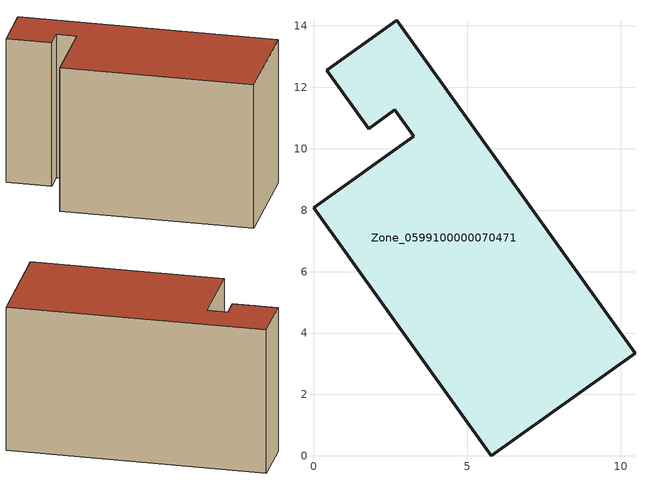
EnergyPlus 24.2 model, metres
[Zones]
Zone_0599100000070471
 floor ground (C_G): 10.47,3.34 5.79,0 0,8.08 3.26,10.41 2.65,11.27 1.8,10.66 0.43,12.56 2.71,14.19 z0
 wall outside (C_F): 2.71,14.19 0.43,12.56 1.8,10.66 2.65,11.27 3.26,10.41 0,8.08 5.79,0 10.47,3.34 2.71,14.19 z0:7.86
 roof outside (C_R): 10.47,3.34 2.71,14.19 0.43,12.56 1.8,10.66 2.65,11.27 3.26,10.41 0,8.08 5.79,0 z7.86
[BUILDING]
Pand.0599100000070471: North Axis=0; Terrain=City; Loads Convergence Tolerance Value=0.04; Temperature Convergence Tolerance Value=0.4; Solar Distribution=FullExterior; Maximum Number of Warmup Days=25; Minimum Number of Warmup Days=1
[Site:Location]
Rotterdam.The.Hague.AP_ZH_NLD Design_Conditions: Latitude=51.96; Longitude=4.45; Time Zone=1; Elevation=-4.5
[SITE:GROUNDTEMPERATURE:BUILDINGSURFACE]
18, 18, 18, 18, 18, 18, 18, 18, 18, 18, 18, 18
[MATERIAL] Thermal Absorptance=0.9; Solar Absorptance=0.7; Visible Absorptance=0.7
Name | Roughness | Thickness | Conductivity | Density | Specific Heat
G.TI.1975-1991 | MediumSmooth | 0.15 | 0.288461 | 540 | 1210
F.TI.1975-1991 | Rough | 0.3 | 0.230769 | 1920 | 840
R.TI.1975-1991 | MediumRough | 0.2 | 0.153846 | 1500 | 1000
[CONSTRUCTION]
C_G: G.TI.1975-1991
C_F: F.TI.1975-1991
C_R: R.TI.1975-1991
[ZONE]
Zone_0599100000070471: Type=1; Multiplier=1; Ceiling Height=Autocalculate; Volume=Autocalculate; Floor Area=autocalculate; Part of Total Floor Area=Yes
[ZONEINFILTRATION:DESIGNFLOWRATE]
Infil_Zone_0599100000070471: Zone or ZoneList or Space or SpaceList=Zone_0599100000070471; Schedule=AlwaysOn; Design Flow Rate Calculation Method=Flow/Area; Flow Rate per Floor Area=0.003; Constant Term Coefficient=1; Temperature Term Coefficient=0; Velocity Term Coefficient=0; Velocity Squared Term Coefficient=0
[HVACTEMPLATE:ZONE:IDEALLOADSAIRSYSTEM]
Zone_0599100000070471: Maximum Heating Supply Air Temperature=50; Minimum Cooling Supply Air Temperature=13; Maximum Heating Supply Air Humidity Ratio=0.0156; Minimum Cooling Supply Air Humidity Ratio=0.0077; Heating Limit=NoLimit; Cooling Limit=NoLimit; Dehumidification Control Type=ConstantSensibleHeatRatio; Cooling Sensible Heat Ratio=0.7; Dehumidification Setpoint=60; Humidification Control Type=None; Humidification Setpoint=30; Outdoor Air Method=None; Outdoor Air Flow Rate per Person=0.00944; Outdoor Air Flow Rate per Zone Floor Area=0; Outdoor Air Flow Rate per Zone=0; Demand Controlled Ventilation Type=None; Outdoor Air Economizer Type=NoEconomizer; Heat Recovery Type=None; Sensible Heat Recovery Effectiveness=0.7; Latent Heat Recovery Effectiveness=0.65
[ZONECONTROL:THERMOSTAT]
ThermostatControl_Zone_0599100000070471: Zone or ZoneList=Zone_0599100000070471; Control Type Schedule=DualSetpointControlType; Control 1=Thermostat_Zone_0599100000070471; Temperature Difference Between Cutout And Setpoint=0
[THERMOSTATSETPOINT:DUALSETPOINT]
Thermostat_Zone_0599100000070471: Heating Setpoint Temperature Schedule=HeatingSetpoint_Zone_0599100000070471; Cooling Setpoint Temperature Schedule=CoolingSetpoint_Zone_0599100000070471
[SCHEDULE:COMPACT]
HeatingSetpoint_Zone_0599100000070471: Through: 12/31, For: AllDays, Until: 24:00, 21
CoolingSetpoint_Zone_0599100000070471: Through: 12/31, For: AllDays, Until: 24:00, 24
DualSetpointControlType: Through: 12/31, For: AllDays, Until: 24:00, 4
AlwaysOn: Through: 12/31, For: AllDays, Until: 24:00, 1
